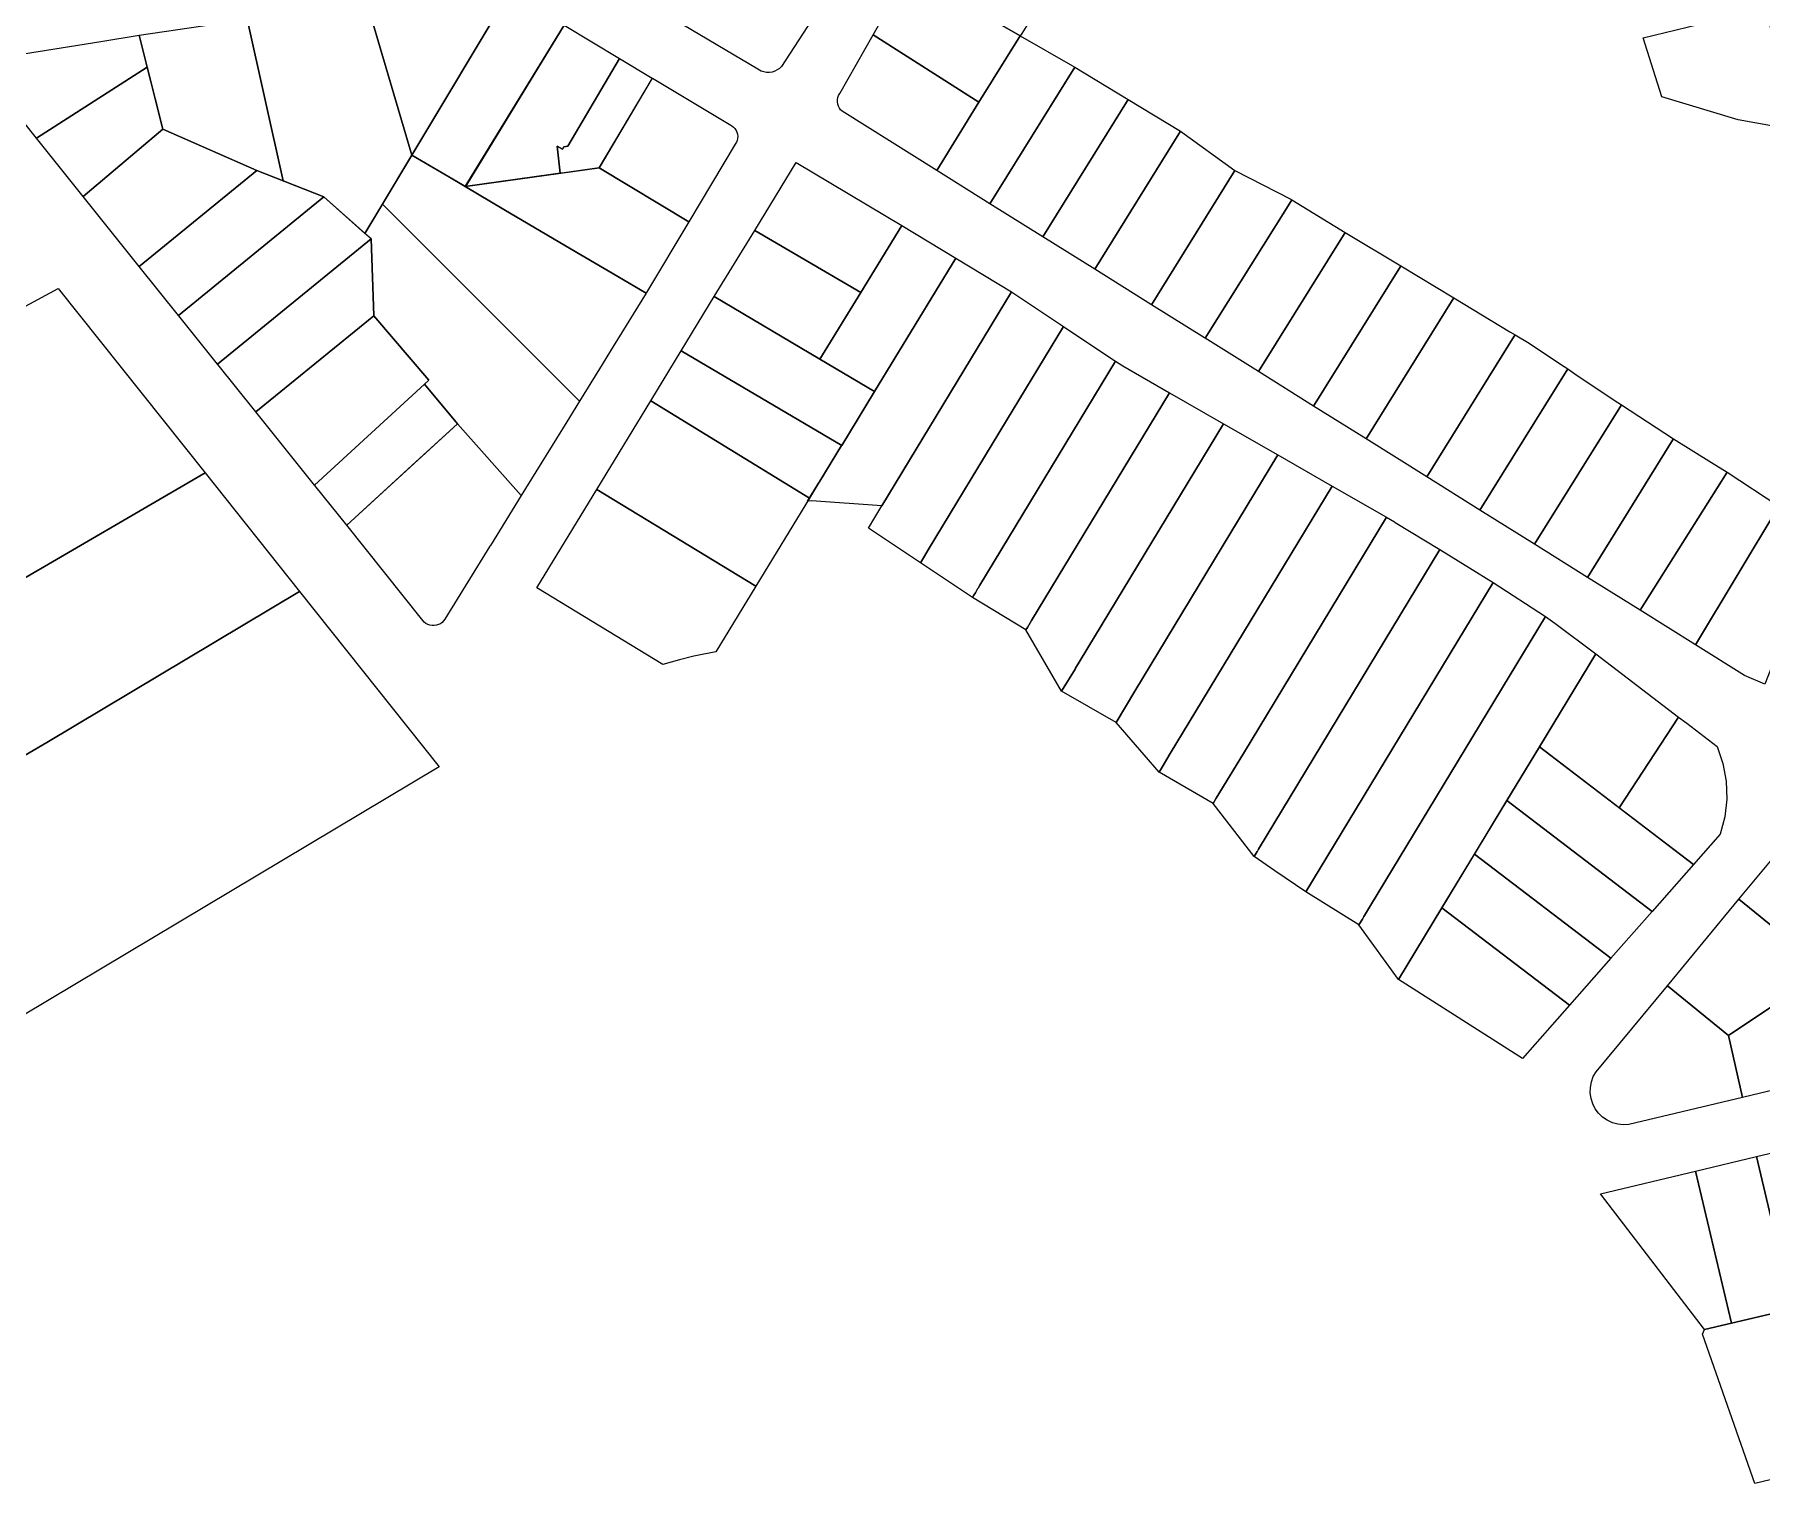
# Model space of a CAD drawing. Header units: millimetres. Extents: x 522658 to 553925, y 7796479 to 7820139.
# Drawn here: x 543273.4 to 543604.8, y 7802519.5 to 7802797.6 of the extents above; entities that cross this region are included whole.
import ezdxf

# ---------------------------------------------------------------- set-up
doc = ezdxf.new("R2010")
doc.units = ezdxf.units.MM
doc.layers.add('ZONA RESIDENCIAL 2 (ZR_2)', color=2, linetype='Continuous')

msp = doc.modelspace()

# ---------------------------------------------------------------- linework, layer by layer
at = {"layer": 'ZONA RESIDENCIAL 2 (ZR_2)'}
for points in [[(543462.82, 7802797.81), (543462.54, 7802797.36), (543456.84, 7802800.63), (543441.44, 7802810.12), (543441.79, 7802810.74), (543448.85, 7802823.16), (543471.19, 7802811.2), (543462.82, 7802797.81)], [(543424.11, 7802802.78), (543416.71, 7802791.5), (543416.34, 7802791.12), (543415.91, 7802790.81), (543415.44, 7802790.57), (543414.93, 7802790.41), (543414.41, 7802790.33), (543413.88, 7802790.34), (543413.36, 7802790.43), (543412.86, 7802790.61), (543412.52, 7802790.79), (543412.2, 7802791), (543394.79, 7802801.29), (543403.73, 7802815.52), (543424.11, 7802802.78)], [(543462.54, 7802797.36), (543454.62, 7802784.61), (543434.29, 7802797.54), (543441.44, 7802810.12), (543456.84, 7802800.63), (543462.54, 7802797.36)], [(543345.81, 7802774.49), (543337.12, 7802803.98), (543361.34, 7802807.6), (543364.49, 7802805.71), (543345.81, 7802774.49)], [(543356.32, 7802768.85), (543356.06, 7802768.43), (543355.52, 7802768.75), (543345.81, 7802774.49), (543364.49, 7802805.71), (543375.02, 7802799.4), (543356.32, 7802768.85)], [(543321.08, 7802769.55), (543314.21, 7802800.56), (543320.18, 7802801.45), (543337.12, 7802803.98), (543345.81, 7802774.49), (543336.81, 7802759.44), (543328.92, 7802766.48), (543321.08, 7802769.55)], [(543609.87, 7802779.5), (543600.32, 7802781.23), (543585.66, 7802785.65), (543582.09, 7802796.96), (543594.75, 7802800.03), (543605.51, 7802802.8), (543610.85, 7802781.92), (543609.87, 7802779.5)], [(543321.08, 7802769.55), (543316.05, 7802771.52), (543298.03, 7802779.46), (543293.47, 7802797.47), (543308.31, 7802799.68), (543314.21, 7802800.56), (543321.08, 7802769.55)], [(543385.67, 7802793.01), (543375.7, 7802776.18), (543374.96, 7802776.08), (543374.69, 7802775.62), (543373.69, 7802776.22), (543374.01, 7802773.34), (543374.28, 7802770.98), (543372.47, 7802770.73), (543356.06, 7802768.43), (543375.02, 7802799.4), (543385.67, 7802793.01)], [(543295.02, 7802791.34), (543273.76, 7802777.72), (543261.99, 7802792.44), (543286.09, 7802796.29), (543293.47, 7802797.47), (543295.02, 7802791.34)], [(543428.38, 7802782.88), (543428.08, 7802783.17), (543427.83, 7802783.5), (543427.64, 7802783.87), (543427.52, 7802784.26), (543427.45, 7802784.68), (543427.46, 7802785.09), (543427.53, 7802785.5), (543427.67, 7802785.89), (543427.91, 7802786.32), (543434.29, 7802797.54), (543454.62, 7802784.61), (543446.51, 7802771.54), (543428.38, 7802782.88)], [(543473, 7802791.34), (543456.73, 7802765.15), (543446.51, 7802771.54), (543454.62, 7802784.61), (543462.54, 7802797.36), (543472.59, 7802791.58), (543473, 7802791.34)], [(543391.94, 7802789.25), (543381.74, 7802772.03), (543374.55, 7802771.02), (543374.28, 7802770.98), (543374.01, 7802773.34), (543373.69, 7802776.22), (543374.69, 7802775.62), (543374.96, 7802776.08), (543375.7, 7802776.18), (543385.67, 7802793.01), (543391.94, 7802789.25)], [(543298.03, 7802779.46), (543282.71, 7802766.54), (543273.76, 7802777.72), (543295.02, 7802791.34), (543298.03, 7802779.46)], [(543398.96, 7802761.7), (543381.74, 7802772.03), (543391.96, 7802789.24), (543407.04, 7802780.19), (543407.21, 7802780.09), (543407.52, 7802779.85), (543407.8, 7802779.56), (543408.02, 7802779.23), (543408.18, 7802778.86), (543408.29, 7802778.48), (543408.33, 7802778.09), (543408.31, 7802777.69), (543408.23, 7802777.3), (543408.08, 7802776.93), (543407.86, 7802776.57), (543398.96, 7802761.7)], [(543483.26, 7802785.13), (543466.9, 7802758.79), (543456.73, 7802765.15), (543473, 7802791.34), (543483.26, 7802785.13)], [(543493.29, 7802779.06), (543476.83, 7802752.58), (543466.9, 7802758.79), (543483.26, 7802785.13), (543493.29, 7802779.06)], [(543316.05, 7802771.52), (543293.48, 7802753.09), (543282.71, 7802766.54), (543298.03, 7802779.46), (543316.05, 7802771.52)], [(543503.74, 7802771.53), (543487.73, 7802745.77), (543476.83, 7802752.58), (543493.29, 7802779.06), (543503.74, 7802771.53)], [(543356.06, 7802768.43), (543363.48, 7802764.05), (543376.38, 7802756.43), (543385.31, 7802751.16), (543390.74, 7802747.96), (543384.44, 7802737.75), (543381.81, 7802733.49), (543377.97, 7802727.26), (543340.16, 7802765.04), (543345.81, 7802774.49), (543352.7, 7802770.42), (543356.06, 7802768.43)], [(543431.94, 7802748.08), (543411.59, 7802760.03), (543419.53, 7802773.06), (543439.84, 7802760.94), (543431.94, 7802748.08)], [(543328.92, 7802766.48), (543301.01, 7802743.7), (543293.48, 7802753.09), (543316.05, 7802771.52), (543328.92, 7802766.48)], [(543398.96, 7802761.7), (543390.82, 7802748.1), (543390.74, 7802747.96), (543385.31, 7802751.16), (543376.38, 7802756.43), (543363.48, 7802764.05), (543356.06, 7802768.43), (543381.74, 7802772.03), (543398.96, 7802761.7)], [(543513.64, 7802764.24), (543498.03, 7802739.33), (543497.89, 7802739.41), (543487.73, 7802745.77), (543503.74, 7802771.53), (543514.45, 7802766.05), (543514.68, 7802765.91), (543513.64, 7802764.24)], [(543337.97, 7802758.4), (543308.51, 7802734.35), (543301.06, 7802743.64), (543301.01, 7802743.7), (543328.92, 7802766.48), (543337.97, 7802758.4)], [(543498.03, 7802739.33), (543513.64, 7802764.24), (543514.68, 7802765.91), (543524.88, 7802759.64), (543508.27, 7802732.92), (543498.03, 7802739.33)], [(543377.97, 7802727.26), (543375.51, 7802723.28), (543366.8, 7802709.15), (543354.55, 7802722.93), (543348.25, 7802730.49), (543349.08, 7802731.26), (543338.49, 7802743.65), (543337.97, 7802758.4), (543336.81, 7802759.44), (543340.16, 7802765.04), (543377.97, 7802727.26)], [(543431.94, 7802748.08), (543424.09, 7802735.31), (543403.84, 7802747.32), (543411.59, 7802760.03), (543431.94, 7802748.08)], [(543450.17, 7802754.7), (543434.57, 7802729.09), (543424.09, 7802735.31), (543431.94, 7802748.08), (543439.84, 7802760.94), (543450.17, 7802754.7)], [(543535.49, 7802753.11), (543518.83, 7802726.31), (543508.27, 7802732.92), (543524.88, 7802759.64), (543535.55, 7802753.21), (543535.49, 7802753.11)], [(543338.49, 7802743.65), (543315.86, 7802725.18), (543308.57, 7802734.27), (543308.51, 7802734.35), (543337.97, 7802758.4), (543338.49, 7802743.65)], [(543435.98, 7802707.14), (543422.47, 7802708.15), (543421.75, 7802708.06), (543423.85, 7802711.5), (543424.02, 7802711.78), (543424.09, 7802711.9), (543428.25, 7802718.72), (543428.28, 7802718.77), (543434.57, 7802729.09), (543450.17, 7802754.7), (543460.85, 7802748.24), (543435.98, 7802707.14)], [(543545.6, 7802746.89), (543528.89, 7802720.02), (543518.83, 7802726.31), (543535.49, 7802753.11), (543535.55, 7802753.21), (543545.72, 7802747.07), (543545.66, 7802746.98), (543545.6, 7802746.89)], [(543206.31, 7802681.52), (543256.43, 7802708.58), (543241.95, 7802729.45), (543277.92, 7802748.87), (543306.12, 7802713.48), (543216.96, 7802661.57), (543206.31, 7802681.52)], [(543424.09, 7802735.31), (543434.57, 7802729.09), (543428.28, 7802718.77), (543397.49, 7802736.9), (543403.84, 7802747.32), (543424.09, 7802735.31)], [(543470.84, 7802741.58), (543459.91, 7802723.52), (543444.9, 7802698.72), (543444.15, 7802697.48), (543443.4, 7802696.24), (543433.41, 7802702.9), (543434.65, 7802704.94), (543434.82, 7802705.22), (543435.98, 7802707.14), (543460.85, 7802748.24), (543470.84, 7802741.58)], [(543557.3, 7802739.7), (543540.53, 7802712.74), (543528.89, 7802720.02), (543545.6, 7802746.89), (543545.66, 7802746.98), (543545.72, 7802747.07), (543556.5, 7802740.57), (543557.48, 7802739.98), (543557.3, 7802739.7)], [(543348.25, 7802730.49), (543327.14, 7802711.11), (543315.86, 7802725.18), (543338.49, 7802743.65), (543349.08, 7802731.26), (543348.25, 7802730.49)], [(543480.82, 7802734.93), (543454.81, 7802691.93), (543454.45, 7802691.34), (543454.37, 7802691.21), (543453.93, 7802690.49), (543453.66, 7802690.04), (543453.38, 7802689.58), (543443.4, 7802696.24), (543444.15, 7802697.48), (543444.9, 7802698.72), (543459.91, 7802723.52), (543470.84, 7802741.58), (543477.45, 7802737.17), (543480.82, 7802734.93)], [(543550.76, 7802706.34), (543540.53, 7802712.74), (543557.3, 7802739.7), (543557.48, 7802739.98), (543560.17, 7802738.36), (543566.21, 7802734.36), (543567.61, 7802733.43), (543550.76, 7802706.34)], [(543428.28, 7802718.77), (543428.25, 7802718.72), (543424.09, 7802711.9), (543424.02, 7802711.78), (543423.85, 7802711.5), (543422.1, 7802708.63), (543391.67, 7802727.34), (543397.49, 7802736.9), (543428.28, 7802718.77)], [(543491.18, 7802728.87), (543464.7, 7802685.14), (543464.18, 7802684.29), (543463.91, 7802683.84), (543463.63, 7802683.38), (543453.38, 7802689.58), (543453.66, 7802690.04), (543453.93, 7802690.49), (543454.37, 7802691.21), (543454.45, 7802691.34), (543454.81, 7802691.93), (543480.82, 7802734.93), (543482.2, 7802734.01), (543491.18, 7802728.87)], [(543577.89, 7802726.53), (543561.25, 7802699.78), (543550.76, 7802706.34), (543567.61, 7802733.43), (543568.97, 7802732.53), (543576.49, 7802727.47), (543577.89, 7802726.53)], [(543327.14, 7802711.11), (543348.25, 7802730.49), (543354.55, 7802722.93), (543333.3, 7802703.43), (543327.18, 7802711.06), (543327.14, 7802711.11)], [(543422.1, 7802708.63), (543411.81, 7802691.74), (543381.31, 7802710.33), (543391.67, 7802727.34), (543422.1, 7802708.63)], [(543501.57, 7802722.91), (543474.07, 7802677.5), (543473.16, 7802675.99), (543473.07, 7802675.85), (543470.49, 7802671.59), (543463.63, 7802683.38), (543463.91, 7802683.84), (543464.18, 7802684.29), (543464.7, 7802685.14), (543491.18, 7802728.87), (543501.57, 7802722.91)], [(543587.9, 7802720.01), (543587.86, 7802719.95), (543571.38, 7802693.44), (543561.25, 7802699.78), (543577.89, 7802726.53), (543587.9, 7802720.01)], [(543366.8, 7802709.15), (543360.87, 7802699.53), (543360.79, 7802699.41), (543352.15, 7802685.42), (543351.9, 7802685.09), (543351.61, 7802684.79), (543351.27, 7802684.55), (543350.9, 7802684.37), (543350.5, 7802684.25), (543350.09, 7802684.19), (543349.67, 7802684.2), (543349.27, 7802684.27), (543348.87, 7802684.41), (543348.51, 7802684.61), (543348.18, 7802684.86), (543347.67, 7802685.49), (543333.3, 7802703.43), (543345.81, 7802714.91), (543354.55, 7802722.93), (543366.8, 7802709.15)], [(543512, 7802716.93), (543484.55, 7802671.61), (543480.92, 7802665.61), (543470.49, 7802671.59), (543473.07, 7802675.85), (543473.16, 7802675.99), (543474.07, 7802677.5), (543501.57, 7802722.91), (543512, 7802716.93)], [(543598.21, 7802713.6), (543581.48, 7802687.12), (543571.38, 7802693.44), (543587.86, 7802719.95), (543587.9, 7802720.01), (543595.16, 7802715.47), (543598.21, 7802713.6)], [(543522.41, 7802710.97), (543494.96, 7802665.63), (543491.33, 7802659.64), (543489.75, 7802657.03), (543489.18, 7802656.08), (543480.92, 7802665.61), (543484.55, 7802671.61), (543512, 7802716.93), (543522.41, 7802710.97)], [(543216.96, 7802661.57), (543306.12, 7802713.48), (543324.26, 7802690.72), (543275.77, 7802661.72), (543230.88, 7802635.49), (543216.96, 7802661.57)], [(543581.48, 7802687.12), (543598.21, 7802713.6), (543608.09, 7802707.1), (543592.1, 7802680.48), (543581.48, 7802687.12)], [(543411.81, 7802691.74), (543404.15, 7802679.17), (543399.92, 7802678.33), (543397.18, 7802677.63), (543393.94, 7802676.71), (543369.79, 7802691.43), (543381.31, 7802710.33), (543411.81, 7802691.74)], [(543532.82, 7802705), (543505.37, 7802659.66), (543500.16, 7802651.06), (543499.54, 7802650.03), (543489.18, 7802656.08), (543489.75, 7802657.03), (543491.33, 7802659.64), (543494.96, 7802665.63), (543522.41, 7802710.97), (543532.82, 7802705)], [(543616.6, 7802701.5), (543605.45, 7802672.92), (543601.52, 7802674.59), (543592.1, 7802680.48), (543608.09, 7802707.1), (543616.6, 7802701.5)], [(543543.08, 7802698.77), (543508.29, 7802641.31), (543508.04, 7802640.89), (543507.99, 7802640.81), (543507.4, 7802639.84), (543499.54, 7802650.03), (543500.16, 7802651.06), (543505.37, 7802659.66), (543532.82, 7802705), (543534.33, 7802704.08), (543534.46, 7802704), (543543.08, 7802698.77)], [(543553.3, 7802692.48), (543517.32, 7802633.06), (543511.39, 7802637.11), (543507.4, 7802639.84), (543507.99, 7802640.81), (543508.04, 7802640.89), (543508.29, 7802641.31), (543543.08, 7802698.77), (543548.73, 7802695.29), (543553.3, 7802692.48)], [(543230.88, 7802635.49), (543275.77, 7802661.72), (543324.26, 7802690.72), (543351.05, 7802657.11), (543251.19, 7802597.44), (543230.88, 7802635.49)], [(543528.19, 7802627.87), (543527.53, 7802626.78), (543517.32, 7802633.06), (543553.3, 7802692.48), (543563.36, 7802685.94), (543529.78, 7802630.48), (543528.61, 7802628.55), (543528.48, 7802628.34), (543528.19, 7802627.87)], [(543572.97, 7802678.76), (543562.17, 7802660.92), (543555.93, 7802650.61), (543543.47, 7802630.03), (543535.13, 7802616.26), (543527.53, 7802626.78), (543528.19, 7802627.87), (543528.48, 7802628.34), (543528.61, 7802628.55), (543529.78, 7802630.48), (543563.36, 7802685.94), (543565.12, 7802684.63), (543572.97, 7802678.76)], [(543588.87, 7802666.63), (543577.47, 7802649.22), (543562.17, 7802660.92), (543572.97, 7802678.76), (543588.87, 7802666.63)], [(543596.25, 7802660.99), (543597.37, 7802657.73), (543598, 7802654.35), (543598.12, 7802650.9), (543597.73, 7802647.48), (543596.84, 7802644.15), (543591.71, 7802638.33), (543577.47, 7802649.22), (543588.87, 7802666.63), (543590.44, 7802665.43), (543596.25, 7802660.99)], [(543591.71, 7802638.33), (543583.78, 7802629.32), (543555.93, 7802650.61), (543562.17, 7802660.92), (543591.71, 7802638.33)], [(543583.78, 7802629.32), (543575.86, 7802620.33), (543549.7, 7802640.32), (543555.93, 7802650.61), (543583.78, 7802629.32)], [(543630.58, 7802627.02), (543617.17, 7802618.03), (543600.46, 7802631.66), (543610.33, 7802643.58), (543630.58, 7802627.02)], [(543575.86, 7802620.33), (543567.93, 7802611.33), (543543.47, 7802630.03), (543549.7, 7802640.32), (543575.86, 7802620.33)], [(543567.93, 7802611.33), (543558.95, 7802601.12), (543535.13, 7802616.26), (543543.47, 7802630.03), (543567.93, 7802611.33)], [(543617.17, 7802618.03), (543598.46, 7802605.49), (543586.71, 7802615.07), (543600.46, 7802631.66), (543617.17, 7802618.03)], [(543622.19, 7802598.67), (543601.12, 7802593.64), (543598.46, 7802605.49), (543617.17, 7802618.03), (543622.19, 7802598.67)], [(543598.46, 7802605.49), (543601.12, 7802593.64), (543579.33, 7802588.44), (543578.26, 7802588.38), (543577.19, 7802588.5), (543576.16, 7802588.79), (543575.19, 7802589.25), (543574.3, 7802589.85), (543573.53, 7802590.6), (543572.89, 7802591.46), (543572.4, 7802592.42), (543572.08, 7802593.44), (543571.92, 7802594.5), (543571.95, 7802595.57), (543572.14, 7802596.63), (543572.51, 7802597.64), (543573.04, 7802598.57), (543586.71, 7802615.07), (543598.46, 7802605.49)], [(543610.74, 7802553.07), (543603.83, 7802582.27), (543616.05, 7802585.19), (543622.97, 7802555.97), (543610.74, 7802553.07)], [(543599.04, 7802550.3), (543592.14, 7802579.48), (543603.83, 7802582.27), (543610.74, 7802553.07), (543599.04, 7802550.3)], [(543599.04, 7802550.3), (543593.83, 7802549.07), (543573.86, 7802575.12), (543592.14, 7802579.48), (543599.04, 7802550.3)], [(543618.24, 7802523.05), (543603.48, 7802519.55), (543593.43, 7802548.21), (543593.83, 7802549.07), (543599.04, 7802550.3), (543610.74, 7802553.07), (543618.24, 7802523.05)]]:
    msp.add_lwpolyline(points, close=True, dxfattribs=at)

doc.saveas('drawing.dxf')
